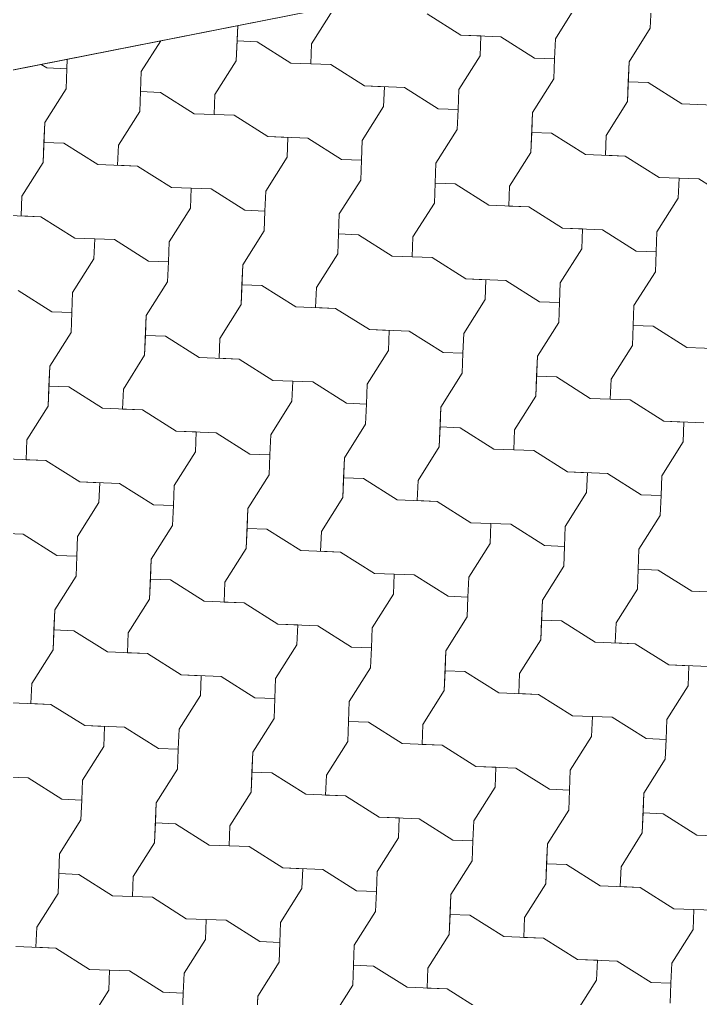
# Model space of a CAD drawing. Header units: metres. Extents: x -111189 to -108577, y -72951 to -72647.
# Drawn here: x -110674.69 to -110673.807, y -72943.38 to -72942.11 of the extents above; entities that cross this region are included whole.
import ezdxf

# ---------------------------------------------------------------- set-up
doc = ezdxf.new("R2010")
doc.units = ezdxf.units.M
doc.header["$MEASUREMENT"] = 0
doc.set_wipeout_variables(frame=1)
doc.linetypes.add('Dot & Dashed', pattern=[0.670278, 0.3175, -0.176389, 0, -0.176389])
doc.linetypes.add('Wipeout_Contour', pattern=[1, 0, -1])
for name, color, linetype in [('Muro Não Confinante - MNC1_1_0', 7, 'Continuous'), ('Muro Não Confinante - MNC1_1_02 - PASSEIOS', 7, 'Continuous'), ('Muro Não Confinante - MNC1_1_07 - MUROS', 7, 'Continuous')]:
    doc.layers.add(name, color=color, linetype=linetype)

# ---------------------------------------------------------------- blocks, each defined once
blk = doc.blocks.new('*X143', base_point=(-110694.4627, -72968.689))
at = {"layer": 'Muro Não Confinante - MNC1_1_02 - PASSEIOS', "color": 253, "linetype": 'Continuous', "lineweight": 9, "ltscale": 1000}
for p, q in [((-110674.3117, -72942.1415), (-110674.284, -72942.0978)), ((-110674.3117, -72942.1415), (-110674.284, -72942.0978)), ((-110673.9955, -72942.1351), (-110673.9679, -72942.0913)), ((-110673.8724, -72942.121), (-110673.8714, -72942.0951)), ((-110673.8724, -72942.121), (-110673.8714, -72942.0951)), ((-110674.1617, -72942.1026), (-110674.1179, -72942.1302)), ((-110674.1617, -72942.1026), (-110674.1179, -72942.1302)), ((-110674.4092, -72942.1636), (-110674.4074, -72942.1178)), ((-110674.4074, -72942.1178), (-110674.4082, -72942.1377)), ((-110673.9, -72942.1648), (-110673.8724, -72942.121)), ((-110673.9, -72942.1648), (-110673.8724, -72942.121)), ((-110674.5323, -72942.1776), (-110674.507, -72942.1374)), ((-110674.5323, -72942.1776), (-110674.507, -72942.1374)), ((-110674.4092, -72942.1636), (-110674.4082, -72942.1377)), ((-110674.3823, -72942.1387), (-110674.4082, -72942.1377)), ((-110674.1179, -72942.1302), (-110674.092, -72942.1313)), ((-110674.1179, -72942.1302), (-110674.0662, -72942.1323)), ((-110674.0931, -72942.1571), (-110674.092, -72942.1313)), ((-110674.0662, -72942.1323), (-110674.0224, -72942.1599)), ((-110673.9955, -72942.1351), (-110673.9965, -72942.161)), ((-110674.3823, -72942.1387), (-110674.3386, -72942.1664)), ((-110674.3117, -72942.1415), (-110674.3127, -72942.1674)), ((-110674.3117, -72942.1415), (-110674.3127, -72942.1674)), ((-110674.6284, -72942.1614), (-110674.6289, -72942.1738)), ((-110674.1207, -72942.2009), (-110674.0931, -72942.1571)), ((-110674.0224, -72942.1599), (-110673.9965, -72942.161)), ((-110673.9976, -72942.1868), (-110673.9965, -72942.161)), ((-110673.9976, -72942.1868), (-110673.9965, -72942.161)), ((-110674.6622, -72942.1681), (-110674.6547, -72942.1728)), ((-110674.6547, -72942.1728), (-110674.6289, -72942.1738)), ((-110674.6299, -72942.1997), (-110674.6289, -72942.1738)), ((-110674.6299, -72942.1997), (-110674.6289, -72942.1738)), ((-110674.4369, -72942.2073), (-110674.4092, -72942.1636)), ((-110674.4369, -72942.2073), (-110674.4092, -72942.1636)), ((-110674.3386, -72942.1664), (-110674.2868, -72942.1684)), ((-110674.2868, -72942.1684), (-110674.3127, -72942.1674)), ((-110674.2868, -72942.1684), (-110674.2431, -72942.196)), ((-110674.2868, -72942.1684), (-110674.2431, -72942.196)), ((-110673.9021, -72942.2165), (-110673.9, -72942.1648)), ((-110673.9, -72942.1648), (-110673.901, -72942.1906)), ((-110674.5344, -72942.2294), (-110674.5323, -72942.1776)), ((-110674.5323, -72942.1776), (-110674.5334, -72942.2035)), ((-110674.0252, -72942.2306), (-110673.9976, -72942.1868)), ((-110674.0252, -72942.2306), (-110673.9976, -72942.1868)), ((-110674.6575, -72942.2435), (-110674.6299, -72942.1997)), ((-110674.6575, -72942.2435), (-110674.6299, -72942.1997)), ((-110674.2431, -72942.196), (-110674.2172, -72942.1971)), ((-110674.2431, -72942.196), (-110674.1913, -72942.1981)), ((-110674.2182, -72942.2229), (-110674.2172, -72942.1971)), ((-110674.1913, -72942.1981), (-110674.1476, -72942.2257)), ((-110674.1207, -72942.2009), (-110674.1217, -72942.2268)), ((-110673.9021, -72942.2165), (-110673.901, -72942.1906)), ((-110673.8752, -72942.1917), (-110673.901, -72942.1906)), ((-110673.8752, -72942.1917), (-110673.8314, -72942.2193)), ((-110674.5344, -72942.2294), (-110674.5334, -72942.2035)), ((-110674.5075, -72942.2045), (-110674.5334, -72942.2035)), ((-110674.5075, -72942.2045), (-110674.4637, -72942.2322)), ((-110674.4369, -72942.2073), (-110674.4379, -72942.2332)), ((-110674.4369, -72942.2073), (-110674.4379, -72942.2332)), ((-110674.2459, -72942.2667), (-110674.2182, -72942.2229)), ((-110674.1476, -72942.2257), (-110674.1217, -72942.2268)), ((-110674.1227, -72942.2526), (-110674.1217, -72942.2268)), ((-110674.1227, -72942.2526), (-110674.1217, -72942.2268)), ((-110673.9297, -72942.2603), (-110673.9021, -72942.2165)), ((-110673.9297, -72942.2603), (-110673.9021, -72942.2165)), ((-110673.8314, -72942.2193), (-110673.7797, -72942.2213)), ((-110674.562, -72942.2731), (-110674.5344, -72942.2294)), ((-110674.562, -72942.2731), (-110674.5344, -72942.2294)), ((-110674.4637, -72942.2322), (-110674.412, -72942.2342)), ((-110674.412, -72942.2342), (-110674.4379, -72942.2332)), ((-110674.412, -72942.2342), (-110674.3682, -72942.2619)), ((-110674.412, -72942.2342), (-110674.3682, -72942.2619)), ((-110674.0272, -72942.2823), (-110674.0252, -72942.2306)), ((-110674.0252, -72942.2306), (-110674.0262, -72942.2564)), ((-110674.6596, -72942.2952), (-110674.6575, -72942.2435)), ((-110674.6575, -72942.2435), (-110674.6585, -72942.2693)), ((-110674.3682, -72942.2619), (-110674.3424, -72942.2629)), ((-110674.3682, -72942.2619), (-110674.3165, -72942.2639)), ((-110674.3434, -72942.2887), (-110674.3424, -72942.2629)), ((-110674.3165, -72942.2639), (-110674.2728, -72942.2915)), ((-110674.1504, -72942.2964), (-110674.1227, -72942.2526)), ((-110674.1504, -72942.2964), (-110674.1227, -72942.2526)), ((-110674.0272, -72942.2823), (-110674.0262, -72942.2564)), ((-110674.0004, -72942.2575), (-110674.0262, -72942.2564)), ((-110674.0004, -72942.2575), (-110673.9566, -72942.2851)), ((-110673.9297, -72942.2603), (-110673.9307, -72942.2861)), ((-110673.9297, -72942.2603), (-110673.9307, -72942.2861)), ((-110674.6596, -72942.2952), (-110674.6585, -72942.2693)), ((-110674.6327, -72942.2703), (-110674.6585, -72942.2693)), ((-110674.6327, -72942.2703), (-110674.5889, -72942.298)), ((-110674.562, -72942.2731), (-110674.5631, -72942.299)), ((-110674.562, -72942.2731), (-110674.5631, -72942.299)), ((-110674.2459, -72942.2667), (-110674.2469, -72942.2926)), ((-110674.371, -72942.3325), (-110674.3434, -72942.2887)), ((-110674.0549, -72942.3261), (-110674.0272, -72942.2823)), ((-110674.0549, -72942.3261), (-110674.0272, -72942.2823)), ((-110673.9566, -72942.2851), (-110673.9049, -72942.2872)), ((-110673.9049, -72942.2872), (-110673.9307, -72942.2861)), ((-110673.9049, -72942.2872), (-110673.8611, -72942.3148)), ((-110673.9049, -72942.2872), (-110673.8611, -72942.3148)), ((-110674.6872, -72942.3389), (-110674.6596, -72942.2952)), ((-110674.6872, -72942.3389), (-110674.6596, -72942.2952)), ((-110674.5889, -72942.298), (-110674.5372, -72942.3)), ((-110674.5372, -72942.3), (-110674.5631, -72942.299)), ((-110674.5372, -72942.3), (-110674.4934, -72942.3277)), ((-110674.5372, -72942.3), (-110674.4934, -72942.3277)), ((-110674.2728, -72942.2915), (-110674.2469, -72942.2926)), ((-110674.2479, -72942.3184), (-110674.2469, -72942.2926)), ((-110674.2479, -72942.3184), (-110674.2469, -72942.2926)), ((-110674.1524, -72942.3481), (-110674.1504, -72942.2964)), ((-110674.1504, -72942.2964), (-110674.1514, -72942.3223)), ((-110673.8611, -72942.3148), (-110673.8352, -72942.3158)), ((-110673.8611, -72942.3148), (-110673.8094, -72942.3168)), ((-110673.8363, -72942.3417), (-110673.8352, -72942.3158)), ((-110674.4934, -72942.3277), (-110674.4676, -72942.3287)), ((-110674.4934, -72942.3277), (-110674.4417, -72942.3297)), ((-110674.2756, -72942.3622), (-110674.2479, -72942.3184)), ((-110674.2756, -72942.3622), (-110674.2479, -72942.3184)), ((-110674.1524, -72942.3481), (-110674.1514, -72942.3223)), ((-110674.1255, -72942.3233), (-110674.1514, -72942.3223)), ((-110674.1255, -72942.3233), (-110674.0818, -72942.3509)), ((-110674.0549, -72942.3261), (-110674.0559, -72942.3519)), ((-110674.0549, -72942.3261), (-110674.0559, -72942.3519)), ((-110673.8094, -72942.3168), (-110673.7656, -72942.3445)), ((-110674.6872, -72942.3389), (-110674.6882, -72942.3648)), ((-110674.6872, -72942.3389), (-110674.6882, -72942.3648)), ((-110674.4686, -72942.3546), (-110674.4676, -72942.3287)), ((-110674.4417, -72942.3297), (-110674.3979, -72942.3573)), ((-110674.371, -72942.3325), (-110674.3721, -72942.3584)), ((-110674.1801, -72942.3919), (-110674.1524, -72942.3481)), ((-110674.1801, -72942.3919), (-110674.1524, -72942.3481)), ((-110674.0818, -72942.3509), (-110674.03, -72942.353)), ((-110674.03, -72942.353), (-110674.0559, -72942.3519)), ((-110674.03, -72942.353), (-110673.9863, -72942.3806)), ((-110674.03, -72942.353), (-110673.9863, -72942.3806)), ((-110673.8639, -72942.3854), (-110673.8363, -72942.3417)), ((-110674.7141, -72942.3638), (-110674.6624, -72942.3658)), ((-110674.6624, -72942.3658), (-110674.6882, -72942.3648)), ((-110674.6624, -72942.3658), (-110674.6186, -72942.3935)), ((-110674.6624, -72942.3658), (-110674.6186, -72942.3935)), ((-110674.4962, -72942.3983), (-110674.4686, -72942.3546)), ((-110674.3979, -72942.3573), (-110674.3721, -72942.3584)), ((-110674.3731, -72942.3842), (-110674.3721, -72942.3584)), ((-110674.3731, -72942.3842), (-110674.3721, -72942.3584)), ((-110674.2776, -72942.4139), (-110674.2756, -72942.3622)), ((-110674.2756, -72942.3622), (-110674.2766, -72942.3881)), ((-110674.4007, -72942.428), (-110674.3731, -72942.3842)), ((-110674.4007, -72942.428), (-110674.3731, -72942.3842)), ((-110674.2776, -72942.4139), (-110674.2766, -72942.3881)), ((-110674.2507, -72942.3891), (-110674.2766, -72942.3881)), ((-110674.2507, -72942.3891), (-110674.2069, -72942.4167)), ((-110674.1801, -72942.3919), (-110674.1811, -72942.4177)), ((-110674.1801, -72942.3919), (-110674.1811, -72942.4177)), ((-110673.9863, -72942.3806), (-110673.9604, -72942.3816)), ((-110673.9863, -72942.3806), (-110673.9346, -72942.3826)), ((-110673.9614, -72942.4075), (-110673.9604, -72942.3816)), ((-110673.9346, -72942.3826), (-110673.8908, -72942.4103)), ((-110673.8639, -72942.3854), (-110673.8649, -72942.4113)), ((-110674.6186, -72942.3935), (-110674.5927, -72942.3945)), ((-110674.6186, -72942.3935), (-110674.5669, -72942.3955)), ((-110674.5938, -72942.4204), (-110674.5927, -72942.3945)), ((-110674.5669, -72942.3955), (-110674.5231, -72942.4232)), ((-110674.4962, -72942.3983), (-110674.4972, -72942.4242)), ((-110674.3052, -72942.4577), (-110674.2776, -72942.4139)), ((-110674.3052, -72942.4577), (-110674.2776, -72942.4139)), ((-110674.2069, -72942.4167), (-110674.1552, -72942.4188)), ((-110673.9891, -72942.4513), (-110673.9614, -72942.4075)), ((-110673.8908, -72942.4103), (-110673.8649, -72942.4113)), ((-110673.8659, -72942.4372), (-110673.8649, -72942.4113)), ((-110673.8659, -72942.4372), (-110673.8649, -72942.4113)), ((-110674.6214, -72942.4641), (-110674.5938, -72942.4204)), ((-110674.5231, -72942.4232), (-110674.4972, -72942.4242)), ((-110674.4983, -72942.45), (-110674.4972, -72942.4242)), ((-110674.4983, -72942.45), (-110674.4972, -72942.4242)), ((-110674.4028, -72942.4797), (-110674.4007, -72942.428)), ((-110674.4007, -72942.428), (-110674.4018, -72942.4539)), ((-110674.1552, -72942.4188), (-110674.1811, -72942.4177)), ((-110674.1552, -72942.4188), (-110674.1115, -72942.4464)), ((-110674.1552, -72942.4188), (-110674.1115, -72942.4464)), ((-110673.8936, -72942.4809), (-110673.8659, -72942.4372)), ((-110673.8936, -72942.4809), (-110673.8659, -72942.4372)), ((-110674.5259, -72942.4938), (-110674.4983, -72942.45)), ((-110674.5259, -72942.4938), (-110674.4983, -72942.45)), ((-110674.4028, -72942.4797), (-110674.4018, -72942.4539)), ((-110674.3759, -72942.4549), (-110674.4018, -72942.4539)), ((-110674.3759, -72942.4549), (-110674.3321, -72942.4825)), ((-110674.1115, -72942.4464), (-110674.0856, -72942.4474)), ((-110674.1115, -72942.4464), (-110674.0597, -72942.4485)), ((-110674.0866, -72942.4733), (-110674.0856, -72942.4474)), ((-110674.0597, -72942.4485), (-110674.016, -72942.4761)), ((-110673.9891, -72942.4513), (-110673.9901, -72942.4771)), ((-110674.6921, -72942.4613), (-110674.6483, -72942.489)), ((-110674.6214, -72942.4641), (-110674.6224, -72942.49)), ((-110674.3052, -72942.4577), (-110674.3063, -72942.4836)), ((-110674.3052, -72942.4577), (-110674.3063, -72942.4836)), ((-110674.4304, -72942.5235), (-110674.4028, -72942.4797)), ((-110674.4304, -72942.5235), (-110674.4028, -72942.4797)), ((-110674.1143, -72942.5171), (-110674.0866, -72942.4733)), ((-110674.016, -72942.4761), (-110673.9901, -72942.4771)), ((-110673.9911, -72942.503), (-110673.9901, -72942.4771)), ((-110673.9911, -72942.503), (-110673.9901, -72942.4771)), ((-110674.6483, -72942.489), (-110674.6224, -72942.49)), ((-110674.6234, -72942.5159), (-110674.6224, -72942.49)), ((-110674.6234, -72942.5159), (-110674.6224, -72942.49)), ((-110674.3321, -72942.4825), (-110674.2804, -72942.4846)), ((-110674.2804, -72942.4846), (-110674.3063, -72942.4836)), ((-110674.2804, -72942.4846), (-110674.2366, -72942.5122)), ((-110674.2804, -72942.4846), (-110674.2366, -72942.5122)), ((-110673.8956, -72942.5327), (-110673.8936, -72942.4809)), ((-110673.8936, -72942.4809), (-110673.8946, -72942.5068)), ((-110674.528, -72942.5455), (-110674.5259, -72942.4938)), ((-110674.5259, -72942.4938), (-110674.5269, -72942.5197)), ((-110674.0188, -72942.5467), (-110673.9911, -72942.503)), ((-110674.0188, -72942.5467), (-110673.9911, -72942.503)), ((-110674.6511, -72942.5596), (-110674.6234, -72942.5159)), ((-110674.6511, -72942.5596), (-110674.6234, -72942.5159)), ((-110674.2366, -72942.5122), (-110674.2108, -72942.5132)), ((-110674.2366, -72942.5122), (-110674.1849, -72942.5143)), ((-110674.2118, -72942.5391), (-110674.2108, -72942.5132)), ((-110674.1849, -72942.5143), (-110674.1411, -72942.5419)), ((-110674.1143, -72942.5171), (-110674.1153, -72942.5429)), ((-110673.8956, -72942.5327), (-110673.8946, -72942.5068)), ((-110673.8687, -72942.5078), (-110673.8946, -72942.5068)), ((-110673.8687, -72942.5078), (-110673.825, -72942.5355)), ((-110674.528, -72942.5455), (-110674.5269, -72942.5197)), ((-110674.5011, -72942.5207), (-110674.5269, -72942.5197)), ((-110674.5011, -72942.5207), (-110674.4573, -72942.5483)), ((-110674.4304, -72942.5235), (-110674.4314, -72942.5494)), ((-110674.4304, -72942.5235), (-110674.4314, -72942.5494)), ((-110674.2394, -72942.5829), (-110674.2118, -72942.5391)), ((-110674.1411, -72942.5419), (-110674.1153, -72942.5429)), ((-110674.1163, -72942.5688), (-110674.1153, -72942.5429)), ((-110674.1163, -72942.5688), (-110674.1153, -72942.5429)), ((-110673.9233, -72942.5764), (-110673.8956, -72942.5327)), ((-110673.9233, -72942.5764), (-110673.8956, -72942.5327)), ((-110673.825, -72942.5355), (-110673.7733, -72942.5375)), ((-110674.5556, -72942.5893), (-110674.528, -72942.5455)), ((-110674.5556, -72942.5893), (-110674.528, -72942.5455)), ((-110674.4573, -72942.5483), (-110674.4056, -72942.5504)), ((-110674.4056, -72942.5504), (-110674.4314, -72942.5494)), ((-110674.4056, -72942.5504), (-110674.3618, -72942.578)), ((-110674.4056, -72942.5504), (-110674.3618, -72942.578)), ((-110674.0208, -72942.5985), (-110674.0188, -72942.5467)), ((-110674.0188, -72942.5467), (-110674.0198, -72942.5726)), ((-110674.6531, -72942.6113), (-110674.6511, -72942.5596)), ((-110674.6511, -72942.5596), (-110674.6521, -72942.5855)), ((-110674.1439, -72942.6126), (-110674.1163, -72942.5688)), ((-110674.1439, -72942.6126), (-110674.1163, -72942.5688)), ((-110674.3618, -72942.578), (-110674.3359, -72942.579)), ((-110674.3618, -72942.578), (-110674.3101, -72942.5801)), ((-110674.337, -72942.6049), (-110674.3359, -72942.579)), ((-110674.3101, -72942.5801), (-110674.2663, -72942.6077)), ((-110674.0208, -72942.5985), (-110674.0198, -72942.5726)), ((-110673.9939, -72942.5736), (-110674.0198, -72942.5726)), ((-110673.9939, -72942.5736), (-110673.9502, -72942.6013)), ((-110673.9233, -72942.5764), (-110673.9243, -72942.6023)), ((-110673.9233, -72942.5764), (-110673.9243, -72942.6023)), ((-110674.6531, -72942.6113), (-110674.6521, -72942.5855)), ((-110674.6262, -72942.5865), (-110674.6521, -72942.5855)), ((-110674.6262, -72942.5865), (-110674.5825, -72942.6141)), ((-110674.5556, -72942.5893), (-110674.5566, -72942.6152)), ((-110674.5556, -72942.5893), (-110674.5566, -72942.6152)), ((-110674.2394, -72942.5829), (-110674.2405, -72942.6087)), ((-110674.3646, -72942.6487), (-110674.337, -72942.6049)), ((-110674.2663, -72942.6077), (-110674.2405, -72942.6087)), ((-110674.0484, -72942.6422), (-110674.0208, -72942.5985)), ((-110674.0484, -72942.6422), (-110674.0208, -72942.5985)), ((-110673.9502, -72942.6013), (-110673.8984, -72942.6033)), ((-110673.8984, -72942.6033), (-110673.9243, -72942.6023)), ((-110673.8984, -72942.6033), (-110673.8547, -72942.631)), ((-110673.8984, -72942.6033), (-110673.8547, -72942.631)), ((-110674.6808, -72942.6551), (-110674.6531, -72942.6113)), ((-110674.6808, -72942.6551), (-110674.6531, -72942.6113)), ((-110674.5825, -72942.6141), (-110674.5308, -72942.6162)), ((-110674.5308, -72942.6162), (-110674.5566, -72942.6152)), ((-110674.5308, -72942.6162), (-110674.487, -72942.6438)), ((-110674.5308, -72942.6162), (-110674.487, -72942.6438)), ((-110674.2415, -72942.6346), (-110674.2405, -72942.6087)), ((-110674.2415, -72942.6346), (-110674.2405, -72942.6087)), ((-110674.146, -72942.6643), (-110674.1439, -72942.6126)), ((-110674.1439, -72942.6126), (-110674.145, -72942.6384)), ((-110673.8547, -72942.631), (-110673.8288, -72942.632)), ((-110673.8547, -72942.631), (-110673.8029, -72942.633)), ((-110673.8298, -72942.6578), (-110673.8288, -72942.632)), ((-110674.487, -72942.6438), (-110674.4611, -72942.6449)), ((-110674.487, -72942.6438), (-110674.4353, -72942.6459)), ((-110674.4621, -72942.6707), (-110674.4611, -72942.6449)), ((-110674.4353, -72942.6459), (-110674.3915, -72942.6735)), ((-110674.2691, -72942.6784), (-110674.2415, -72942.6346)), ((-110674.2691, -72942.6784), (-110674.2415, -72942.6346)), ((-110674.146, -72942.6643), (-110674.145, -72942.6384)), ((-110674.1191, -72942.6394), (-110674.145, -72942.6384)), ((-110674.1191, -72942.6394), (-110674.0753, -72942.6671)), ((-110674.0484, -72942.6422), (-110674.0495, -72942.6681)), ((-110674.0484, -72942.6422), (-110674.0495, -72942.6681)), ((-110674.6808, -72942.6551), (-110674.6818, -72942.681)), ((-110674.6808, -72942.6551), (-110674.6818, -72942.681)), ((-110674.3646, -72942.6487), (-110674.3656, -72942.6745)), ((-110673.8575, -72942.7016), (-110673.8298, -72942.6578)), ((-110674.4898, -72942.7145), (-110674.4621, -72942.6707)), ((-110674.1736, -72942.708), (-110674.146, -72942.6643)), ((-110674.1736, -72942.708), (-110674.146, -72942.6643)), ((-110674.0753, -72942.6671), (-110674.0236, -72942.6691)), ((-110674.0236, -72942.6691), (-110674.0495, -72942.6681)), ((-110674.0236, -72942.6691), (-110673.9798, -72942.6968)), ((-110674.0236, -72942.6691), (-110673.9798, -72942.6968)), ((-110674.7077, -72942.6799), (-110674.6559, -72942.682)), ((-110674.6559, -72942.682), (-110674.6818, -72942.681)), ((-110674.6559, -72942.682), (-110674.6122, -72942.7096)), ((-110674.6559, -72942.682), (-110674.6122, -72942.7096)), ((-110674.3915, -72942.6735), (-110674.3656, -72942.6745)), ((-110674.3667, -72942.7004), (-110674.3656, -72942.6745)), ((-110674.3667, -72942.7004), (-110674.3656, -72942.6745)), ((-110674.2712, -72942.7301), (-110674.2691, -72942.6784)), ((-110674.2691, -72942.6784), (-110674.2701, -72942.7042)), ((-110674.3943, -72942.7442), (-110674.3667, -72942.7004)), ((-110674.3943, -72942.7442), (-110674.3667, -72942.7004)), ((-110674.2712, -72942.7301), (-110674.2701, -72942.7042)), ((-110674.2443, -72942.7052), (-110674.2701, -72942.7042)), ((-110674.2443, -72942.7052), (-110674.2005, -72942.7329)), ((-110674.1736, -72942.708), (-110674.1746, -72942.7339)), ((-110674.1736, -72942.708), (-110674.1746, -72942.7339)), ((-110673.9798, -72942.6968), (-110673.954, -72942.6978)), ((-110673.9798, -72942.6968), (-110673.9281, -72942.6988)), ((-110673.955, -72942.7236), (-110673.954, -72942.6978)), ((-110673.9281, -72942.6988), (-110673.8843, -72942.7264)), ((-110673.8575, -72942.7016), (-110673.8585, -72942.7275)), ((-110674.6122, -72942.7096), (-110674.5863, -72942.7107)), ((-110674.6122, -72942.7096), (-110674.5604, -72942.7117)), ((-110674.5873, -72942.7365), (-110674.5863, -72942.7107)), ((-110674.5604, -72942.7117), (-110674.5167, -72942.7393)), ((-110674.4898, -72942.7145), (-110674.4908, -72942.7403)), ((-110674.2988, -72942.7739), (-110674.2712, -72942.7301)), ((-110674.2988, -72942.7739), (-110674.2712, -72942.7301)), ((-110674.2005, -72942.7329), (-110674.1488, -72942.7349)), ((-110674.1488, -72942.7349), (-110674.1746, -72942.7339)), ((-110673.9826, -72942.7674), (-110673.955, -72942.7236)), ((-110673.8843, -72942.7264), (-110673.8585, -72942.7275)), ((-110673.8595, -72942.7533), (-110673.8585, -72942.7275)), ((-110673.8595, -72942.7533), (-110673.8585, -72942.7275)), ((-110674.615, -72942.7803), (-110674.5873, -72942.7365)), ((-110674.5167, -72942.7393), (-110674.4908, -72942.7403)), ((-110674.4918, -72942.7662), (-110674.4908, -72942.7403)), ((-110674.4918, -72942.7662), (-110674.4908, -72942.7403)), ((-110674.3963, -72942.7959), (-110674.3943, -72942.7442)), ((-110674.3943, -72942.7442), (-110674.3953, -72942.77)), ((-110674.1488, -72942.7349), (-110674.105, -72942.7626)), ((-110674.1488, -72942.7349), (-110674.105, -72942.7626)), ((-110673.8871, -72942.7971), (-110673.8595, -72942.7533)), ((-110673.8871, -72942.7971), (-110673.8595, -72942.7533)), ((-110674.5195, -72942.81), (-110674.4918, -72942.7662)), ((-110674.5195, -72942.81), (-110674.4918, -72942.7662)), ((-110674.3963, -72942.7959), (-110674.3953, -72942.77)), ((-110674.3695, -72942.7711), (-110674.3953, -72942.77)), ((-110674.3695, -72942.7711), (-110674.3257, -72942.7987)), ((-110674.105, -72942.7626), (-110674.0792, -72942.7636)), ((-110674.105, -72942.7626), (-110674.0533, -72942.7646)), ((-110674.0802, -72942.7895), (-110674.0792, -72942.7636)), ((-110674.0533, -72942.7646), (-110674.0095, -72942.7923)), ((-110673.9826, -72942.7674), (-110673.9837, -72942.7933)), ((-110674.7373, -72942.7754), (-110674.6856, -72942.7775)), ((-110674.6856, -72942.7775), (-110674.6418, -72942.8051)), ((-110674.615, -72942.7803), (-110674.616, -72942.8062)), ((-110674.2988, -72942.7739), (-110674.2998, -72942.7997)), ((-110674.2988, -72942.7739), (-110674.2998, -72942.7997)), ((-110674.424, -72942.8397), (-110674.3963, -72942.7959)), ((-110674.424, -72942.8397), (-110674.3963, -72942.7959)), ((-110674.1078, -72942.8332), (-110674.0802, -72942.7895)), ((-110674.0095, -72942.7923), (-110673.9837, -72942.7933)), ((-110673.9847, -72942.8191), (-110673.9837, -72942.7933)), ((-110673.9847, -72942.8191), (-110673.9837, -72942.7933)), ((-110673.8892, -72942.8488), (-110673.8871, -72942.7971)), ((-110673.8871, -72942.7971), (-110673.8882, -72942.823)), ((-110674.6418, -72942.8051), (-110674.616, -72942.8062)), ((-110674.617, -72942.832), (-110674.616, -72942.8062)), ((-110674.617, -72942.832), (-110674.616, -72942.8062)), ((-110674.5215, -72942.8617), (-110674.5195, -72942.81)), ((-110674.5195, -72942.81), (-110674.5205, -72942.8358)), ((-110674.3257, -72942.7987), (-110674.274, -72942.8007)), ((-110674.274, -72942.8007), (-110674.2998, -72942.7997)), ((-110674.274, -72942.8007), (-110674.2302, -72942.8284)), ((-110674.274, -72942.8007), (-110674.2302, -72942.8284)), ((-110674.0123, -72942.8629), (-110673.9847, -72942.8191)), ((-110674.0123, -72942.8629), (-110673.9847, -72942.8191)), ((-110673.8892, -72942.8488), (-110673.8882, -72942.823)), ((-110673.8623, -72942.824), (-110673.8882, -72942.823)), ((-110674.6446, -72942.8758), (-110674.617, -72942.832)), ((-110674.6446, -72942.8758), (-110674.617, -72942.832)), ((-110674.5215, -72942.8617), (-110674.5205, -72942.8358)), ((-110674.4946, -72942.8369), (-110674.5205, -72942.8358)), ((-110674.2302, -72942.8284), (-110674.2043, -72942.8294)), ((-110674.2302, -72942.8284), (-110674.1785, -72942.8304)), ((-110674.2054, -72942.8553), (-110674.2043, -72942.8294)), ((-110674.1785, -72942.8304), (-110674.1347, -72942.8581)), ((-110674.1078, -72942.8332), (-110674.1088, -72942.8591)), ((-110673.8623, -72942.824), (-110673.8185, -72942.8516)), ((-110674.4946, -72942.8369), (-110674.4509, -72942.8645)), ((-110674.424, -72942.8397), (-110674.425, -72942.8655)), ((-110674.424, -72942.8397), (-110674.425, -72942.8655)), ((-110673.9168, -72942.8926), (-110673.8892, -72942.8488)), ((-110673.9168, -72942.8926), (-110673.8892, -72942.8488)), ((-110674.5492, -72942.9055), (-110674.5215, -72942.8617)), ((-110674.5492, -72942.9055), (-110674.5215, -72942.8617)), ((-110674.233, -72942.899), (-110674.2054, -72942.8553)), ((-110674.1347, -72942.8581), (-110674.1088, -72942.8591)), ((-110674.1099, -72942.8849), (-110674.1088, -72942.8591)), ((-110674.1099, -72942.8849), (-110674.1088, -72942.8591)), ((-110673.8185, -72942.8516), (-110673.7668, -72942.8537)), ((-110674.4509, -72942.8645), (-110674.3991, -72942.8665)), ((-110674.3991, -72942.8665), (-110674.425, -72942.8655)), ((-110674.3991, -72942.8665), (-110674.3554, -72942.8942)), ((-110674.3991, -72942.8665), (-110674.3554, -72942.8942)), ((-110674.0144, -72942.9146), (-110674.0123, -72942.8629)), ((-110674.0123, -72942.8629), (-110674.0133, -72942.8888)), ((-110674.6467, -72942.9275), (-110674.6446, -72942.8758)), ((-110674.6446, -72942.8758), (-110674.6457, -72942.9016)), ((-110674.1375, -72942.9287), (-110674.1099, -72942.8849)), ((-110674.1375, -72942.9287), (-110674.1099, -72942.8849)), ((-110674.3554, -72942.8942), (-110674.3295, -72942.8952)), ((-110674.3554, -72942.8942), (-110674.3036, -72942.8962)), ((-110674.3305, -72942.9211), (-110674.3295, -72942.8952)), ((-110674.3036, -72942.8962), (-110674.2599, -72942.9239)), ((-110674.233, -72942.899), (-110674.234, -72942.9249)), ((-110674.0144, -72942.9146), (-110674.0133, -72942.8888)), ((-110673.9875, -72942.8898), (-110674.0133, -72942.8888)), ((-110673.9875, -72942.8898), (-110673.9437, -72942.9174)), ((-110673.9168, -72942.8926), (-110673.9179, -72942.9185)), ((-110673.9168, -72942.8926), (-110673.9179, -72942.9185)), ((-110674.6467, -72942.9275), (-110674.6457, -72942.9016)), ((-110674.6198, -72942.9027), (-110674.6457, -72942.9016)), ((-110674.6198, -72942.9027), (-110674.576, -72942.9303)), ((-110674.5492, -72942.9055), (-110674.5502, -72942.9313)), ((-110674.5492, -72942.9055), (-110674.5502, -72942.9313)), ((-110674.3582, -72942.9648), (-110674.3305, -72942.9211)), ((-110674.2599, -72942.9239), (-110674.234, -72942.9249)), ((-110674.235, -72942.9508), (-110674.234, -72942.9249)), ((-110674.235, -72942.9508), (-110674.234, -72942.9249)), ((-110674.042, -72942.9584), (-110674.0144, -72942.9146)), ((-110674.042, -72942.9584), (-110674.0144, -72942.9146)), ((-110673.9437, -72942.9174), (-110673.892, -72942.9195)), ((-110673.892, -72942.9195), (-110673.9179, -72942.9185)), ((-110673.892, -72942.9195), (-110673.8482, -72942.9471)), ((-110673.892, -72942.9195), (-110673.8482, -72942.9471)), ((-110674.6743, -72942.9713), (-110674.6467, -72942.9275)), ((-110674.6743, -72942.9713), (-110674.6467, -72942.9275)), ((-110674.576, -72942.9303), (-110674.5243, -72942.9324)), ((-110674.5243, -72942.9324), (-110674.5502, -72942.9313)), ((-110674.5243, -72942.9324), (-110674.4805, -72942.96)), ((-110674.5243, -72942.9324), (-110674.4805, -72942.96)), ((-110674.1395, -72942.9804), (-110674.1375, -72942.9287)), ((-110674.1375, -72942.9287), (-110674.1385, -72942.9546)), ((-110673.8482, -72942.9471), (-110673.8224, -72942.9481)), ((-110673.8482, -72942.9471), (-110673.7965, -72942.9492)), ((-110673.8234, -72942.974), (-110673.8224, -72942.9481)), ((-110674.4805, -72942.96), (-110674.4547, -72942.961)), ((-110674.4805, -72942.96), (-110674.4288, -72942.962)), ((-110674.4557, -72942.9869), (-110674.4547, -72942.961)), ((-110674.4288, -72942.962), (-110674.3851, -72942.9897)), ((-110674.2627, -72942.9945), (-110674.235, -72942.9508)), ((-110674.2627, -72942.9945), (-110674.235, -72942.9508)), ((-110674.1395, -72942.9804), (-110674.1385, -72942.9546)), ((-110674.1127, -72942.9556), (-110674.1385, -72942.9546)), ((-110674.1127, -72942.9556), (-110674.0689, -72942.9832)), ((-110674.042, -72942.9584), (-110674.043, -72942.9843)), ((-110674.042, -72942.9584), (-110674.043, -72942.9843)), ((-110674.6743, -72942.9713), (-110674.6754, -72942.9971)), ((-110674.6743, -72942.9713), (-110674.6754, -72942.9971)), ((-110674.3582, -72942.9648), (-110674.3592, -72942.9907)), ((-110673.851, -72943.0178), (-110673.8234, -72942.974)), ((-110674.4833, -72943.0306), (-110674.4557, -72942.9869)), ((-110674.1672, -72943.0242), (-110674.1395, -72942.9804)), ((-110674.1672, -72943.0242), (-110674.1395, -72942.9804)), ((-110674.0689, -72942.9832), (-110674.0172, -72942.9853)), ((-110674.0172, -72942.9853), (-110674.043, -72942.9843)), ((-110674.0172, -72942.9853), (-110673.9734, -72943.0129)), ((-110674.0172, -72942.9853), (-110673.9734, -72943.0129)), ((-110674.7012, -72942.9961), (-110674.6495, -72942.9982)), ((-110674.6495, -72942.9982), (-110674.6754, -72942.9971)), ((-110674.6495, -72942.9982), (-110674.6057, -72943.0258)), ((-110674.6495, -72942.9982), (-110674.6057, -72943.0258)), ((-110674.3851, -72942.9897), (-110674.3592, -72942.9907)), ((-110674.3602, -72943.0166), (-110674.3592, -72942.9907)), ((-110674.3602, -72943.0166), (-110674.3592, -72942.9907)), ((-110674.2647, -72943.0462), (-110674.2627, -72942.9945)), ((-110674.2627, -72942.9945), (-110674.2637, -72943.0204)), ((-110673.9734, -72943.0129), (-110673.9475, -72943.0139)), ((-110673.9734, -72943.0129), (-110673.9217, -72943.015)), ((-110673.9486, -72943.0398), (-110673.9475, -72943.0139)), ((-110674.6057, -72943.0258), (-110674.5799, -72943.0268)), ((-110674.6057, -72943.0258), (-110674.554, -72943.0278)), ((-110674.3879, -72943.0603), (-110674.3602, -72943.0166)), ((-110674.3879, -72943.0603), (-110674.3602, -72943.0166)), ((-110674.2647, -72943.0462), (-110674.2637, -72943.0204)), ((-110674.2378, -72943.0214), (-110674.2637, -72943.0204)), ((-110674.2378, -72943.0214), (-110674.1941, -72943.049)), ((-110674.1672, -72943.0242), (-110674.1682, -72943.0501)), ((-110674.1672, -72943.0242), (-110674.1682, -72943.0501)), ((-110673.9217, -72943.015), (-110673.8779, -72943.0426)), ((-110673.851, -72943.0178), (-110673.852, -72943.0436)), ((-110674.5809, -72943.0527), (-110674.5799, -72943.0268)), ((-110674.554, -72943.0278), (-110674.5102, -72943.0555)), ((-110674.4833, -72943.0306), (-110674.4844, -72943.0565)), ((-110674.2924, -72943.09), (-110674.2647, -72943.0462)), ((-110674.2924, -72943.09), (-110674.2647, -72943.0462)), ((-110674.1941, -72943.049), (-110674.1423, -72943.0511)), ((-110674.1423, -72943.0511), (-110674.1682, -72943.0501)), ((-110674.1423, -72943.0511), (-110674.0986, -72943.0787)), ((-110674.1423, -72943.0511), (-110674.0986, -72943.0787)), ((-110673.9762, -72943.0836), (-110673.9486, -72943.0398)), ((-110673.8779, -72943.0426), (-110673.852, -72943.0436)), ((-110673.8531, -72943.0695), (-110673.852, -72943.0436)), ((-110673.8531, -72943.0695), (-110673.852, -72943.0436)), ((-110674.6085, -72943.0965), (-110674.5809, -72943.0527)), ((-110674.5102, -72943.0555), (-110674.4844, -72943.0565)), ((-110674.4854, -72943.0824), (-110674.4844, -72943.0565)), ((-110674.4854, -72943.0824), (-110674.4844, -72943.0565)), ((-110674.3899, -72943.1121), (-110674.3879, -72943.0603)), ((-110674.3879, -72943.0603), (-110674.3889, -72943.0862)), ((-110673.8807, -72943.1133), (-110673.8531, -72943.0695)), ((-110673.8807, -72943.1133), (-110673.8531, -72943.0695)), ((-110674.513, -72943.1261), (-110674.4854, -72943.0824)), ((-110674.513, -72943.1261), (-110674.4854, -72943.0824)), ((-110674.3899, -72943.1121), (-110674.3889, -72943.0862)), ((-110674.363, -72943.0872), (-110674.3889, -72943.0862)), ((-110674.363, -72943.0872), (-110674.3192, -72943.1149)), ((-110674.2924, -72943.09), (-110674.2934, -72943.1159)), ((-110674.2924, -72943.09), (-110674.2934, -72943.1159)), ((-110674.0986, -72943.0787), (-110674.0727, -72943.0798)), ((-110674.0986, -72943.0787), (-110674.0469, -72943.0808)), ((-110674.0737, -72943.1056), (-110674.0727, -72943.0798)), ((-110674.0469, -72943.0808), (-110674.0031, -72943.1084)), ((-110673.9762, -72943.0836), (-110673.9772, -72943.1094)), ((-110674.7309, -72943.0916), (-110674.6792, -72943.0937)), ((-110674.6792, -72943.0937), (-110674.6354, -72943.1213)), ((-110674.6085, -72943.0965), (-110674.6095, -72943.1223)), ((-110674.4175, -72943.1558), (-110674.3899, -72943.1121)), ((-110674.4175, -72943.1558), (-110674.3899, -72943.1121)), ((-110674.3192, -72943.1149), (-110674.2675, -72943.1169)), ((-110674.1014, -72943.1494), (-110674.0737, -72943.1056)), ((-110674.0031, -72943.1084), (-110673.9772, -72943.1094)), ((-110673.9782, -72943.1353), (-110673.9772, -72943.1094)), ((-110673.9782, -72943.1353), (-110673.9772, -72943.1094)), ((-110673.8828, -72943.165), (-110673.8807, -72943.1133)), ((-110673.8807, -72943.1133), (-110673.8817, -72943.1391)), ((-110674.6354, -72943.1213), (-110674.6095, -72943.1223)), ((-110674.6106, -72943.1482), (-110674.6095, -72943.1223)), ((-110674.6106, -72943.1482), (-110674.6095, -72943.1223)), ((-110674.5151, -72943.1779), (-110674.513, -72943.1261)), ((-110674.513, -72943.1261), (-110674.5141, -72943.152)), ((-110674.2675, -72943.1169), (-110674.2934, -72943.1159)), ((-110674.2675, -72943.1169), (-110674.2238, -72943.1445)), ((-110674.2675, -72943.1169), (-110674.2238, -72943.1445)), ((-110674.0059, -72943.1791), (-110673.9782, -72943.1353)), ((-110674.0059, -72943.1791), (-110673.9782, -72943.1353)), ((-110673.8828, -72943.165), (-110673.8817, -72943.1391)), ((-110673.8559, -72943.1401), (-110673.8817, -72943.1391)), ((-110673.8559, -72943.1401), (-110673.8121, -72943.1678)), ((-110674.6382, -72943.1919), (-110674.6106, -72943.1482)), ((-110674.6382, -72943.1919), (-110674.6106, -72943.1482)), ((-110674.5151, -72943.1779), (-110674.5141, -72943.152)), ((-110674.4882, -72943.153), (-110674.5141, -72943.152)), ((-110674.4882, -72943.153), (-110674.4444, -72943.1807)), ((-110674.2238, -72943.1445), (-110674.1979, -72943.1456)), ((-110674.2238, -72943.1445), (-110674.172, -72943.1466)), ((-110674.1989, -72943.1714), (-110674.1979, -72943.1456)), ((-110674.172, -72943.1466), (-110674.1283, -72943.1742)), ((-110674.1014, -72943.1494), (-110674.1024, -72943.1752)), ((-110674.4175, -72943.1558), (-110674.4186, -72943.1817)), ((-110674.4175, -72943.1558), (-110674.4186, -72943.1817)), ((-110673.9104, -72943.2088), (-110673.8828, -72943.165)), ((-110673.9104, -72943.2088), (-110673.8828, -72943.165)), ((-110674.5427, -72943.2216), (-110674.5151, -72943.1779)), ((-110674.5427, -72943.2216), (-110674.5151, -72943.1779)), ((-110674.2266, -72943.2152), (-110674.1989, -72943.1714)), ((-110674.1283, -72943.1742), (-110674.1024, -72943.1752)), ((-110674.1034, -72943.2011), (-110674.1024, -72943.1752)), ((-110674.1034, -72943.2011), (-110674.1024, -72943.1752)), ((-110674.0079, -72943.2308), (-110674.0059, -72943.1791)), ((-110674.0059, -72943.1791), (-110674.0069, -72943.2049)), ((-110673.8121, -72943.1678), (-110673.7604, -72943.1698)), ((-110674.4444, -72943.1807), (-110674.3927, -72943.1827)), ((-110674.3927, -72943.1827), (-110674.4186, -72943.1817)), ((-110674.3927, -72943.1827), (-110674.3489, -72943.2103)), ((-110674.3927, -72943.1827), (-110674.3489, -72943.2103)), ((-110674.6403, -72943.2437), (-110674.6382, -72943.1919)), ((-110674.6382, -72943.1919), (-110674.6392, -72943.2178)), ((-110674.1311, -72943.2449), (-110674.1034, -72943.2011)), ((-110674.1311, -72943.2449), (-110674.1034, -72943.2011)), ((-110674.3489, -72943.2103), (-110674.3231, -72943.2114)), ((-110674.3489, -72943.2103), (-110674.2972, -72943.2124)), ((-110674.3241, -72943.2372), (-110674.3231, -72943.2114)), ((-110674.2972, -72943.2124), (-110674.2534, -72943.24)), ((-110674.2266, -72943.2152), (-110674.2276, -72943.2411)), ((-110674.0079, -72943.2308), (-110674.0069, -72943.2049)), ((-110673.981, -72943.206), (-110674.0069, -72943.2049)), ((-110673.981, -72943.206), (-110673.9373, -72943.2336)), ((-110673.9104, -72943.2088), (-110673.9114, -72943.2346)), ((-110673.9104, -72943.2088), (-110673.9114, -72943.2346)), ((-110674.6403, -72943.2437), (-110674.6392, -72943.2178)), ((-110674.6134, -72943.2188), (-110674.6392, -72943.2178)), ((-110674.6134, -72943.2188), (-110674.5696, -72943.2465)), ((-110674.5427, -72943.2216), (-110674.5437, -72943.2475)), ((-110674.5427, -72943.2216), (-110674.5437, -72943.2475)), ((-110674.3517, -72943.281), (-110674.3241, -72943.2372)), ((-110674.2534, -72943.24), (-110674.2276, -72943.2411)), ((-110674.2286, -72943.2669), (-110674.2276, -72943.2411)), ((-110674.2286, -72943.2669), (-110674.2276, -72943.2411)), ((-110674.0356, -72943.2746), (-110674.0079, -72943.2308)), ((-110674.0356, -72943.2746), (-110674.0079, -72943.2308)), ((-110673.9373, -72943.2336), (-110673.8856, -72943.2356)), ((-110673.8856, -72943.2356), (-110673.9114, -72943.2346)), ((-110673.8856, -72943.2356), (-110673.8418, -72943.2633)), ((-110673.8856, -72943.2356), (-110673.8418, -72943.2633)), ((-110674.6679, -72943.2874), (-110674.6403, -72943.2437)), ((-110674.6679, -72943.2874), (-110674.6403, -72943.2437)), ((-110674.5696, -72943.2465), (-110674.5179, -72943.2485)), ((-110674.5179, -72943.2485), (-110674.5437, -72943.2475)), ((-110674.5179, -72943.2485), (-110674.4741, -72943.2762)), ((-110674.5179, -72943.2485), (-110674.4741, -72943.2762)), ((-110674.1331, -72943.2966), (-110674.1311, -72943.2449)), ((-110674.1311, -72943.2449), (-110674.1321, -72943.2707)), ((-110674.2562, -72943.3107), (-110674.2286, -72943.2669)), ((-110674.2562, -72943.3107), (-110674.2286, -72943.2669)), ((-110673.8418, -72943.2633), (-110673.8159, -72943.2643)), ((-110673.8418, -72943.2633), (-110673.7901, -72943.2653)), ((-110673.8169, -72943.2902), (-110673.8159, -72943.2643)), ((-110674.4741, -72943.2762), (-110674.4482, -72943.2772)), ((-110674.4741, -72943.2762), (-110674.4224, -72943.2782)), ((-110674.4493, -72943.303), (-110674.4482, -72943.2772)), ((-110674.4224, -72943.2782), (-110674.3786, -72943.3058)), ((-110674.1331, -72943.2966), (-110674.1321, -72943.2707)), ((-110674.1062, -72943.2718), (-110674.1321, -72943.2707)), ((-110674.1062, -72943.2718), (-110674.0625, -72943.2994)), ((-110674.0356, -72943.2746), (-110674.0366, -72943.3004)), ((-110674.0356, -72943.2746), (-110674.0366, -72943.3004)), ((-110674.6679, -72943.2874), (-110674.6689, -72943.3133)), ((-110674.6679, -72943.2874), (-110674.6689, -72943.3133)), ((-110674.3517, -72943.281), (-110674.3528, -72943.3069)), ((-110673.8446, -72943.3339), (-110673.8169, -72943.2902)), ((-110674.4769, -72943.3468), (-110674.4493, -72943.303)), ((-110674.3786, -72943.3058), (-110674.3528, -72943.3069)), ((-110674.1607, -72943.3404), (-110674.1331, -72943.2966)), ((-110674.1607, -72943.3404), (-110674.1331, -72943.2966)), ((-110674.0625, -72943.2994), (-110674.0107, -72943.3014)), ((-110674.0107, -72943.3014), (-110674.0366, -72943.3004)), ((-110674.0107, -72943.3014), (-110673.967, -72943.3291)), ((-110674.0107, -72943.3014), (-110673.967, -72943.3291)), ((-110674.6948, -72943.3123), (-110674.6431, -72943.3143)), ((-110674.6431, -72943.3143), (-110674.6689, -72943.3133)), ((-110674.6431, -72943.3143), (-110674.5993, -72943.342)), ((-110674.6431, -72943.3143), (-110674.5993, -72943.342)), ((-110674.3538, -72943.3327), (-110674.3528, -72943.3069)), ((-110674.3538, -72943.3327), (-110674.3528, -72943.3069)), ((-110674.2583, -72943.3624), (-110674.2562, -72943.3107)), ((-110674.2562, -72943.3107), (-110674.2573, -72943.3365)), ((-110673.967, -72943.3291), (-110673.9411, -72943.3301)), ((-110673.967, -72943.3291), (-110673.9152, -72943.3311)), ((-110673.9421, -72943.356), (-110673.9411, -72943.3301)), ((-110673.9152, -72943.3311), (-110673.8715, -72943.3588)), ((-110674.5993, -72943.342), (-110674.5734, -72943.343)), ((-110674.5993, -72943.342), (-110674.5476, -72943.344)), ((-110674.5745, -72943.3688), (-110674.5734, -72943.343)), ((-110674.5476, -72943.344), (-110674.5038, -72943.3716)), ((-110674.3814, -72943.3765), (-110674.3538, -72943.3327)), ((-110674.3814, -72943.3765), (-110674.3538, -72943.3327)), ((-110674.2583, -72943.3624), (-110674.2573, -72943.3365)), ((-110674.2314, -72943.3376), (-110674.2573, -72943.3365)), ((-110674.2314, -72943.3376), (-110674.1876, -72943.3652)), ((-110674.1607, -72943.3404), (-110674.1618, -72943.3662)), ((-110674.1607, -72943.3404), (-110674.1618, -72943.3662)), ((-110673.8446, -72943.3339), (-110673.8456, -72943.3598)), ((-110674.4769, -72943.3468), (-110674.4779, -72943.3727)), ((-110673.9698, -72943.3997), (-110673.9421, -72943.356)), ((-110674.6021, -72943.4126), (-110674.5745, -72943.3688)), ((-110674.2859, -72943.4062), (-110674.2583, -72943.3624)), ((-110674.2859, -72943.4062), (-110674.2583, -72943.3624)), ((-110674.1876, -72943.3652), (-110674.1359, -72943.3673)), ((-110674.1359, -72943.3673), (-110674.1618, -72943.3662)), ((-110674.1359, -72943.3673), (-110674.0921, -72943.3949)), ((-110674.1359, -72943.3673), (-110674.0921, -72943.3949)), ((-110673.8715, -72943.3588), (-110673.8456, -72943.3598)), ((-110673.8466, -72943.3857), (-110673.8456, -72943.3598)), ((-110673.8466, -72943.3857), (-110673.8456, -72943.3598)), ((-110674.5038, -72943.3716), (-110674.4779, -72943.3727)), ((-110674.479, -72943.3985), (-110674.4779, -72943.3727)), ((-110674.479, -72943.3985), (-110674.4779, -72943.3727)), ((-110674.3835, -72943.4282), (-110674.3814, -72943.3765)), ((-110674.3814, -72943.3765), (-110674.3824, -72943.4024))]:
    blk.add_line(p, q, dxfattribs=at)

msp = doc.modelspace()

# ---------------------------------------------------------------- wipeouts: each hides what was drawn before it
at = {"color": 254, "linetype": 'Wipeout_Contour', "lineweight": 0, "ltscale": 1855691.141650434}
msp.add_wipeout([(-110685.6781, -72944.3431), (-110685.6781, -72945.8061), (-110683.0749, -72945.2887), (-110679.2595, -72944.5303), (-110678.0598, -72944.2918), (-110666.7459, -72942.043), (-110663.0568, -72941.3098), (-110660.2599, -72940.7538), (-110660.2599, -72939.3245), (-110663.3291, -72939.9305), (-110667.0209, -72940.6594), (-110678.3359, -72942.8934), (-110679.5359, -72943.1304), (-110683.3523, -72943.8839)], dxfattribs=at).dxf.layer = 'Muro Não Confinante - MNC1_1_02 - PASSEIOS'

# ---------------------------------------------------------------- next in the draw order: linework, layer by layer
at = {"layer": 'Muro Não Confinante - MNC1_1_02 - PASSEIOS', "color": 7, "linetype": 'Continuous', "lineweight": 13, "ltscale": 1000, "flags": 128}
msp.add_lwpolyline([(-110685.6781, -72944.3431), (-110683.3523, -72943.8839), (-110679.5359, -72943.1304), (-110678.3359, -72942.8934), (-110667.0209, -72940.6594), (-110663.3291, -72939.9305), (-110660.2599, -72939.3245)], dxfattribs=at)
at = {"layer": 'Muro Não Confinante - MNC1_1_07 - MUROS', "color": 7, "linetype": 'Continuous', "lineweight": 13, "ltscale": 1000, "flags": 128}
msp.add_lwpolyline([(-110678.3565, -72942.6937), (-110678.3174, -72942.8899), (-110663.5289, -72939.97), (-110663.53, -72939.7663)], close=True, dxfattribs=at)

# ---------------------------------------------------------------- next in the draw order: block references
at = {"layer": 'Muro Não Confinante - MNC1_1_0', "color": 7, "linetype": 'Dot & Dashed', "lineweight": 13, "ltscale": 10}
msp.add_blockref('*X143', (-110694.4627, -72968.689), dxfattribs=at)

doc.saveas('drawing.dxf')
